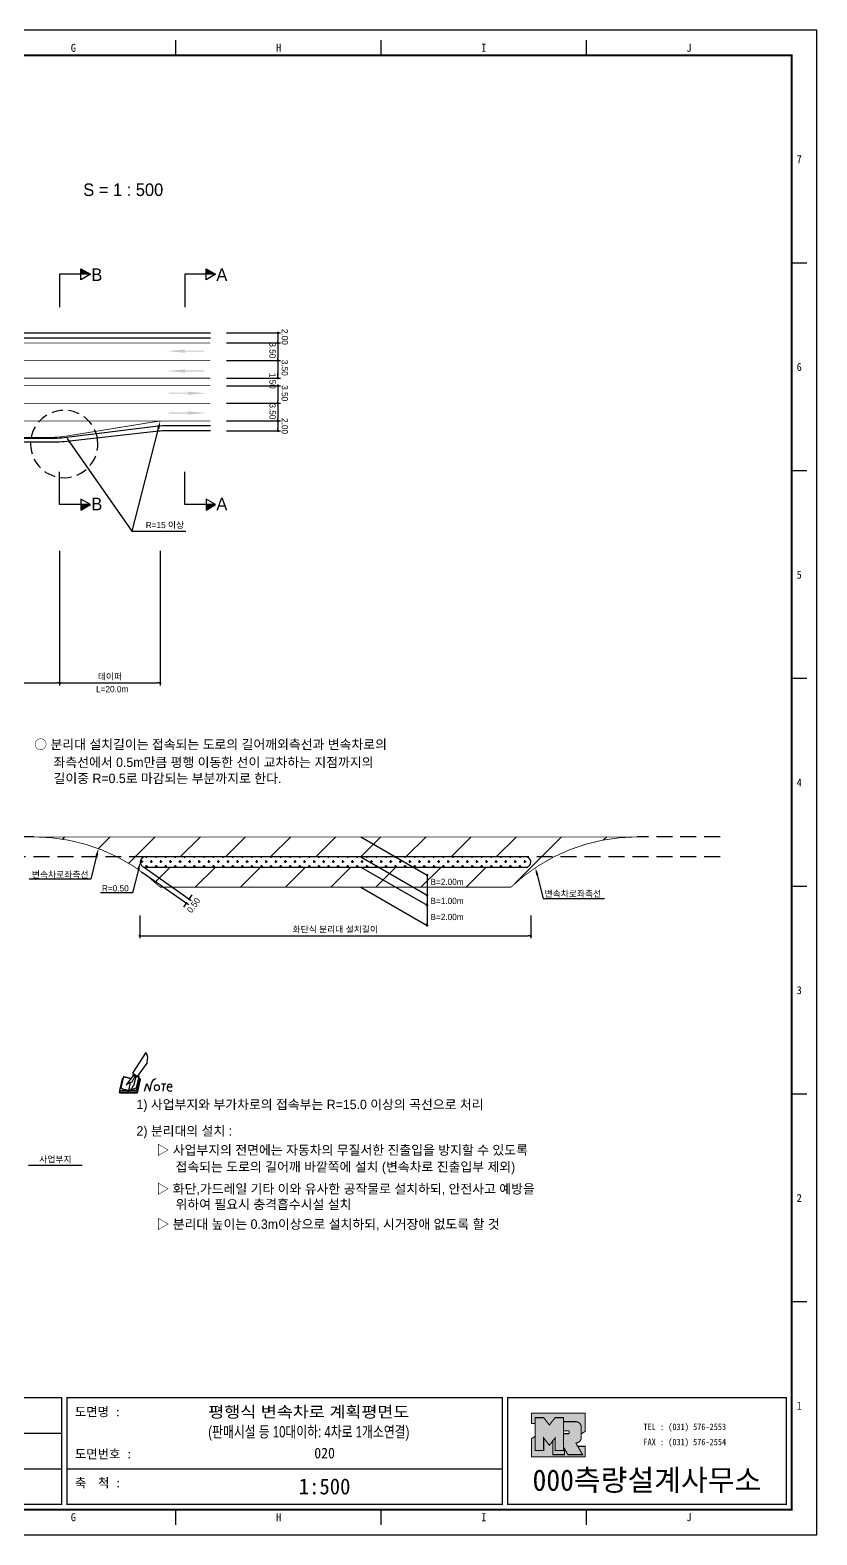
# Model space of a CAD drawing. Header units: millimetres. Extents: x 619 to 1042, y 4 to 303.
# Drawn here: x 885.8 to 1042.3, y 4 to 303.4 of the extents above; entities that cross this region are included whole.
import ezdxf
from ezdxf.enums import TextEntityAlignment as Align

# ---------------------------------------------------------------- set-up
doc = ezdxf.new("R2010")
doc.units = ezdxf.units.MM
doc.linetypes.add('HIDDEN', pattern=[9.525, 6.35, -3.175])
for name, color, linetype in [('CC-GSTR-0004', 4, 'Continuous'), ('CM-LANE-0030', 30, 'Continuous'), ('CZ-DIMT-0002', 7, 'Continuous'), ('CZ-LIN1-0007', 7, 'Continuous'), ('CZ-LIN2-0003', 3, 'Continuous'), ('CZ-LINE-0001', 7, 'Continuous'), ('CZ-TEXT-BOX0', 7, 'Continuous'), ('TITLE', 7, 'Continuous')]:
    doc.layers.add(name, color=color, linetype=linetype)
doc.styles.add('돋움', font='')
doc.styles.add('돋음체', font='')
doc.styles.get('돋움').set_extended_font_data('Dotum')
doc.styles.get('돋음체').set_extended_font_data('DotumChe')

# ---------------------------------------------------------------- blocks, each defined once
blk = doc.blocks.new('note')
for p, q in [((0.85, 3.5), (3.53, 7.57)), ((3.53, 7.57), (3.8, 6.64)), ((3.8, 6.64), (3.69, 5.72)), ((1, 3.1), (0.75, 2.77)), ((0.85, 3.5), (1.8, 2.79)), ((1, 3.4), (0.85, 3.21)), ((0.85, 3.21), (1.52, 2.71)), ((1.8, 2.79), (3.74, 5.46)), ((3.69, 5.72), (3.74, 5.46)), ((-1.24, 2.36), (-1.77, 0)), ((-1.77, 0), (1.77, 0)), ((-1.77, 0), (-1.77, -0.3)), ((-1.53, 0.52), (-1.55, 0.54)), ((-1.01, 2.9), (-1.53, 0.52)), ((-1.48, 0.48), (-1.53, 0.52)), ((-1.43, 0.44), (-1.48, 0.48)), ((-1.38, 0.41), (-1.43, 0.44)), ((-1.33, 0.4), (-1.38, 0.41)), ((-1.27, 0.37), (-1.33, 0.4)), ((-1.22, 0.35), (-1.27, 0.37)), ((-1.13, 2.36), (-1.24, 2.36)), ((-1.17, 0.33), (-1.22, 0.35)), ((-1.12, 0.32), (-1.17, 0.33)), ((-1.02, 0.25), (-1.12, 0.32)), ((-0.97, 0.22), (-1.02, 0.25)), ((-1, 2.9), (-1.01, 2.9)), ((-0.98, 2.85), (-1, 2.9)), ((-0.95, 2.8), (-0.98, 2.85)), ((-0.93, 0.21), (-0.97, 0.22)), ((-0.9, 2.75), (-0.95, 2.8)), ((-0.88, 0.19), (-0.93, 0.21)), ((-0.85, 2.72), (-0.9, 2.75)), ((-0.8, 0.18), (-0.88, 0.19)), ((-0.79, 2.69), (-0.85, 2.72)), ((-0.75, 0.17), (-0.8, 0.18)), ((-0.74, 2.68), (-0.79, 2.69)), ((-0.7, 0.16), (-0.75, 0.17)), ((-0.69, 2.65), (-0.74, 2.68)), ((-0.64, 0.15), (-0.7, 0.16)), ((-0.64, 2.65), (-0.69, 2.65)), ((-0.59, 2.63), (-0.64, 2.65)), ((-0.58, 0.14), (-0.64, 0.15)), ((-0.54, 2.62), (-0.59, 2.63)), ((-0.53, 0.13), (-0.58, 0.14)), ((-0.48, 2.61), (-0.54, 2.62)), ((-0.48, 0.12), (-0.53, 0.13)), ((-0.43, 2.61), (-0.48, 2.61)), ((-0.43, 0.11), (-0.48, 0.12)), ((0.75, 2.77), (-0.46, 1.16)), ((0.37, 2.24), (-0.46, 1.16)), ((-0.46, 1.16), (-0.08, 1.47)), ((-0.38, 2.59), (-0.43, 2.61)), ((-0.38, 0.08), (-0.43, 0.11)), ((-0.33, 2.59), (-0.38, 2.59)), ((-0.29, 0.06), (-0.38, 0.08)), ((-0.27, 2.58), (-0.33, 2.59)), ((-0.23, 0.05), (-0.29, 0.06)), ((-0.22, 2.57), (-0.27, 2.58)), ((-0.16, 0.04), (-0.23, 0.05)), ((-0.17, 2.56), (-0.22, 2.57)), ((-0.12, 2.55), (-0.17, 2.56)), ((-0.11, 0.03), (-0.16, 0.04)), ((-0.07, 2.53), (-0.12, 2.55)), ((-0.04, 0.02), (-0.11, 0.03)), ((-0.08, 1.47), (0.72, 1.75)), ((-0.01, 2.51), (-0.07, 2.53)), ((-0.05, -0.3), (-0.05, 0)), ((0, 0), (-0.04, 0.02)), ((0.04, 2.5), (-0.01, 2.51)), ((0.37, 1.63), (0, 0)), ((0, 0), (1.6, 0.53)), ((0, 0), (1.65, 0.18)), ((0, 0.01), (0.06, 0.04)), ((0, -0.3), (0, 0)), ((0.09, 2.48), (0.04, 2.5)), ((0.05, -0.3), (0.05, 0)), ((0.06, 0.04), (0.11, 0.07)), ((0.14, 2.48), (0.09, 2.48)), ((0.11, 0.07), (0.16, 0.09)), ((0.2, 2.47), (0.14, 2.48)), ((0.16, 0.09), (0.21, 0.12)), ((0.26, 2.43), (0.18, 2.46)), ((0.21, 0.12), (0.27, 0.14)), ((0.34, 2.4), (0.26, 2.43)), ((0.27, 0.14), (0.36, 0.19)), ((0.45, 2.37), (0.34, 2.4)), ((0.36, 0.19), (0.41, 0.22)), ((0.41, 0.22), (0.46, 0.27)), ((0.46, 0.27), (0.51, 0.3)), ((0.51, 0.3), (0.56, 0.34)), ((0.56, 0.34), (0.6, 0.4)), ((0.6, 0.4), (0.64, 0.45)), ((0.64, 0.45), (0.67, 0.51)), ((0.67, 0.51), (0.74, 0.58)), ((0.72, 1.75), (1.16, 2.53)), ((0.74, 0.58), (0.79, 0.63)), ((0.79, 0.63), (0.83, 0.68)), ((0.83, 0.68), (0.86, 0.73)), ((0.86, 0.73), (0.89, 0.79)), ((0.89, 0.84), (0.92, 0.89)), ((0.89, 0.79), (0.89, 0.84)), ((0.92, 0.89), (0.96, 0.95)), ((0.96, 0.95), (1.01, 0.97)), ((1.47, 2.74), (1.01, 0.97)), ((1.16, 2.53), (1.37, 2.82)), ((2.13, 2.84), (1.44, 2.63)), ((1.52, 2.71), (1.66, 2.9)), ((1.6, 0.53), (2.13, 2.84)), ((1.65, 0.18), (2.19, 2.48)), ((1.77, 0), (2.3, 2.36)), ((1.77, -0.3), (2.3, 2.07)), ((1.77, -0.38), (2.3, 1.99)), ((1.77, -0.44), (2.3, 1.93)), ((1.77, 0), (1.77, -0.3)), ((2.19, 2.48), (2.04, 2.47)), ((2.3, 2.36), (2.16, 2.36)), ((2.3, 2.36), (2.3, 2.07)), ((3.21, -0.08), (3.68, 1.4)), ((3.68, 1.4), (4.26, -0.14)), ((4.26, -0.14), (4.56, 1.44)), ((6.55, 1.34), (7.46, 1.34)), ((7.01, 1.34), (6.87, -0.11)), ((7.71, 0.77), (7.71, 0.55)), ((7.71, 0.77), (8.67, 0.77)), ((-1.77, -0.3), (1.77, -0.3)), ((-1.77, -0.43), (-1.77, -0.3)), ((-1.77, -0.37), (1.77, -0.37)), ((-1.77, -0.43), (1.77, -0.43))]:
    blk.add_line(p, q)
for centre, major_axis, start_param, end_param in [((0.4, 2.31), (0.0702, 0.0702), 3.283946, 6.425539), ((5.68, 1.23), (-0.806, 0.806), -0.591174, 0.597824), ((5.66, 0.58), (-0.378, 0.378), 3.926991, 10.210176), ((8.3, 0.49), (0.422, 0.422), 2.265602, 4.634911), ((8.19, 0.77), (-0.342, 0.342), 3.926991, 7.068583)]:
    blk.add_ellipse(centre, major_axis=major_axis, ratio=1, start_param=start_param, end_param=end_param)
blk = doc.blocks.new('_Dot')
at = {"color": 0, "linetype": 'ByBlock', "lineweight": -2}
blk.add_line((-0.5, 0), (-1, 0), dxfattribs=at)
at = {"color": 0, "linetype": 'ByBlock', "const_width": 0.5}
blk.add_lwpolyline([(-0.25, 0, 1), (0.25, 0, 1)], format="xyb", close=True, dxfattribs=at)

msp = doc.modelspace()

# ---------------------------------------------------------------- hatches: boundary and pattern name
at = {"layer": 'CM-LANE-0030'}
h = msp.add_hatch(dxfattribs=at)
h.set_pattern_fill('ANSI31', color=256, scale=2, style=0)
h.set_pattern_definition([(45, (-393.369, 598.9865), (-4.490128, 4.490128), [])])
h.paths.add_polyline_path([(981.42, 132.88, -0.191871), (1006.52, 142.88), (886.52, 142.88, -0.191871), (911.62, 132.88)])
h.paths.add_polyline_path([(908.34, 136.88, 0.002096), (908.08, 137.06, -0.732581), (908.66, 138.88), (984.39, 138.88, -0.732581), (984.96, 137.06, 0.002096), (984.7, 136.88)], flags=16)
at = {"layer": 'CZ-LIN1-0007'}
for points in [[(916.56, 239.84), (916.56, 239.63), (920.39, 239.63), (920.39, 239.41), (916.56, 239.41), (916.56, 239.2), (912.91, 239.52)], [(916.56, 235.88), (916.56, 235.67), (920.39, 235.67), (920.39, 235.46), (916.56, 235.45), (916.56, 235.24), (912.91, 235.56)], [(917.17, 231.47), (917.17, 231.25), (913.34, 231.25), (913.34, 231.04), (917.17, 231.04), (917.17, 230.82), (920.82, 231.14)], [(917.17, 227.53), (917.17, 227.32), (913.34, 227.32), (913.34, 227.1), (917.17, 227.1), (917.17, 226.89), (920.82, 227.21)]]:
    msp.add_hatch(color=256, dxfattribs=at).paths.add_polyline_path(points)
at = {"layer": 'CZ-LIN2-0003'}
h = msp.add_hatch(dxfattribs=at)
h.set_pattern_fill('CROSS', color=256, scale=0.15, style=0)
h.set_pattern_definition([(0, (-393.3689, 598.9865), (0.9525, 0.9525), [0.47625, -1.42875]), (90, (-393.1307, 598.7484), (-0.9525, 0.9525), [0.47625, -1.42875])])
h.paths.add_polyline_path([(908.66, 138.88, 0.732581), (908.08, 137.06, -0.002096), (908.34, 136.88), (984.7, 136.88, -0.002096), (984.96, 137.06, 0.732581), (984.39, 138.88)])
at = {"layer": 'CZ-LINE-0001'}
for points in [[(895.87, 255.91), (895.87, 254.81), (897.77, 254.81)], [(920.75, 255.91), (920.75, 254.81), (922.65, 254.81)], [(897.77, 208.98), (895.87, 208.98), (895.87, 207.88)], [(922.65, 208.98), (920.75, 208.98), (920.75, 207.88)]]:
    msp.add_hatch(color=256, dxfattribs=at).paths.add_polyline_path(points)
at = {"layer": 'TITLE', "ltscale": 150}
h = msp.add_hatch(color=8, dxfattribs=at)
edge = h.paths.add_edge_path()
edge.add_line((996.2, 28.24), (985.53, 28.24))
edge.add_line((985.53, 28.24), (985.53, 26.16))
edge.add_line((985.53, 26.16), (986.24, 26.16))
edge.add_line((986.24, 26.16), (986.24, 27.34))
edge.add_line((986.24, 27.34), (987.93, 27.34))
edge.add_line((987.93, 27.34), (989.06, 25.88))
edge.add_line((989.06, 25.88), (990.19, 27.34))
edge.add_line((990.19, 27.34), (991.88, 27.34))
edge.add_line((991.88, 27.34), (991.88, 26.54))
edge.add_line((991.88, 26.54), (994.32, 26.54))
edge.add_arc((994.32, 25.47), 1.07, 0, 90, ccw=False)
edge.add_line((995.39, 25.47), (995.39, 24.1))
edge.add_line((995.39, 24.1), (996.2, 24.61))
edge.add_line((996.2, 24.61), (996.2, 28.24))
h.paths.add_polyline_path([(989.74, 22.72), (989.06, 21.84), (987.93, 23.29), (987.93, 20.78), (986.24, 20.78), (986.24, 23.63), (985.53, 23.19), (985.53, 19.55), (996.2, 19.55), (996.2, 21.63), (994.7, 21.63), (995.66, 19.98), (992.75, 19.98), (992.05, 21.19), (992.05, 19.98), (989.74, 19.98)])
msp.add_hatch(color=5, dxfattribs=at).paths.add_polyline_path([(991.88, 27.34), (990.19, 27.34), (989.06, 25.88), (987.93, 27.34), (986.24, 27.34), (986.24, 20.78), (987.93, 20.78), (987.93, 23.29), (989.06, 21.84), (990.19, 23.29), (990.19, 20.78), (991.88, 20.78)])
h = msp.add_hatch(color=161, dxfattribs=at)
edge = h.paths.add_edge_path()
edge.add_arc((994.32, 25.47), 1.07, 360, 450)
edge.add_line((994.32, 26.54), (991.88, 26.54))
edge.add_line((991.88, 26.54), (991.88, 24.69))
edge.add_line((991.88, 24.69), (992.88, 24.69))
edge.add_arc((992.88, 24.57), 0.113, 0, 90, ccw=False)
edge.add_line((992.99, 24.57), (992.99, 24.26))
edge.add_arc((992.88, 24.26), 0.113, 270, 360, ccw=False)
edge.add_line((992.88, 24.15), (991.88, 24.15))
edge.add_line((991.88, 24.15), (991.88, 20.78))
edge.add_line((991.88, 20.78), (990.19, 20.78))
edge.add_line((990.19, 20.78), (990.19, 23.29))
edge.add_line((990.19, 23.29), (989.74, 22.72))
edge.add_line((989.74, 22.72), (989.74, 19.98))
edge.add_line((989.74, 19.98), (992.05, 19.98))
edge.add_line((992.05, 19.98), (992.05, 21.19))
edge.add_line((992.05, 21.19), (992.75, 19.98))
edge.add_line((992.75, 19.98), (995.66, 19.98))
edge.add_line((995.66, 19.98), (994.32, 22.3))
edge.add_arc((994.32, 23.37), 1.07, 270, 360)
edge.add_line((995.39, 23.37), (995.39, 25.47))

# ---------------------------------------------------------------- linework, layer by layer
at = {"color": 0, "linetype": 'ByBlock', "lineweight": -2}
for p, q in [((935.05, 242.89), (935.05, 242.64)), ((935.05, 241.39), (935.05, 241.64)), ((935.05, 240.89), (935.05, 240.64)), ((935.05, 237.89), (935.05, 238.14)), ((935.05, 237.39), (935.05, 237.14)), ((935.05, 234.39), (935.05, 234.64)), ((935.05, 234.39), (935.05, 234.64)), ((935.05, 232.39), (935.05, 232.14)), ((935.05, 232.39), (935.05, 232.14)), ((935.05, 229.39), (935.05, 229.64)), ((935.05, 228.89), (935.05, 228.64)), ((935.05, 225.89), (935.05, 226.14)), ((935.05, 225.39), (935.05, 225.14)), ((935.05, 223.89), (935.05, 224.14)), ((964.72, 135.03), (964.72, 134.78)), ((916.68, 129.49), (916.54, 129.28)), ((917.55, 130.72), (917.69, 130.92)), ((964.72, 131.03), (964.72, 130.78)), ((964.72, 129.53), (964.72, 129.78)), ((964.72, 125.53), (964.72, 125.78))]:
    msp.add_line(p, q, dxfattribs=at)
at = {"color": 0, "linetype": 'ByBlock', "const_width": 0.25}
for points in [[(935.05, 243.02, 1), (935.05, 243.27, 1)], [(935.05, 241.27, 1), (935.05, 241.02, 1)], [(935.05, 241.02, 1), (935.05, 241.27, 1)], [(935.05, 237.77, 1), (935.05, 237.52, 1)], [(935.05, 237.52, 1), (935.05, 237.77, 1)], [(935.05, 234.27, 1), (935.05, 234.02, 1)], [(935.05, 234.27, 1), (935.05, 234.02, 1)], [(935.05, 232.52, 1), (935.05, 232.77, 1)], [(935.05, 232.52, 1), (935.05, 232.77, 1)], [(935.05, 229.27, 1), (935.05, 229.02, 1)], [(935.05, 229.02, 1), (935.05, 229.27, 1)], [(935.05, 225.52, 1), (935.05, 225.77, 1)], [(935.05, 225.77, 1), (935.05, 225.52, 1)], [(935.05, 223.77, 1), (935.05, 223.52, 1)], [(964.72, 135.15, 1), (964.72, 135.4, 1)], [(916.76, 129.59, 1), (916.9, 129.8, 1)], [(917.47, 130.61, 1), (917.33, 130.41, 1)], [(964.72, 131.15, 1), (964.72, 131.4, 1)], [(964.72, 129.4, 1), (964.72, 129.15, 1)], [(964.72, 125.4, 1), (964.72, 125.15, 1)]]:
    msp.add_lwpolyline(points, format="xyb", close=True, dxfattribs=at)
at = {"layer": 'CC-GSTR-0004'}
for p, q in [((751.63, 243.14), (921.63, 243.14)), ((751.63, 242.14), (921.63, 242.14))]:
    msp.add_line(p, q, dxfattribs=at)
for points in [[(921.63, 224.64), (912.56, 224.64, 0.031099), (910.7, 224.53), (892.56, 222.26, -0.031099), (890.7, 222.14), (851.63, 222.14, 0.414214), (836.88, 207.39)], [(921.63, 223.64), (912.47, 223.64, 0.028015), (910.8, 223.55), (910.8, 223.55), (892.47, 221.49, -0.028015), (890.79, 221.39), (851.63, 221.39, 0.414214), (837.63, 207.39)]]:
    msp.add_lwpolyline(points, format="xyb", dxfattribs=at)
at = {"layer": 'CM-LANE-0030', "const_width": 0.15}
for points in [[(751.63, 234.14), (921.63, 234.14)], [(751.63, 232.64), (921.63, 232.64)]]:
    msp.add_lwpolyline(points, dxfattribs=at)
msp.add_lwpolyline([(886.52, 142.88), (1006.52, 142.88, 0.191871), (981.42, 132.88), (911.62, 132.88, 0.191871)], format="xyb", close=True, dxfattribs=at)
at = {"layer": 'CZ-LIN1-0007', "const_width": 0.15}
msp.add_lwpolyline([(751.63, 241.14), (921.63, 241.14)], dxfattribs=at)
at = {"layer": 'CZ-LIN1-0007', "linetype": 'HIDDEN', "const_width": 0.15}
for points in [[(751.63, 237.64), (921.63, 237.64)], [(751.63, 229.14), (921.63, 229.14)], [(912.84, 225.64), (882.24, 225.64)]]:
    msp.add_lwpolyline(points, dxfattribs=at)
at = {"layer": 'CZ-LIN1-0007', "const_width": 0.15}
msp.add_lwpolyline([(921.63, 225.64), (912.84, 225.64, 0.040295), (910.44, 225.45), (892.83, 222.59), (892.83, 222.59, -0.040295), (890.42, 222.39), (851.63, 222.39, 0.414214), (836.63, 207.39)], format="xyb", dxfattribs=at)
at = {"layer": 'CZ-LIN2-0003'}
msp.add_lwpolyline([(984.7, 136.88, -0.002096), (984.96, 137.06, 0.732581), (984.39, 138.88), (908.66, 138.88, 0.732581), (908.08, 137.06, -0.002096), (908.34, 136.88)], format="xyb", close=True, dxfattribs=at)
at = {"layer": 'CZ-LINE-0001'}
for p, q in [((897.77, 254.81), (891.63, 254.81)), ((891.63, 254.81), (891.63, 248.27)), ((895.87, 253.71), (895.87, 255.91)), ((895.87, 255.91), (897.77, 254.81)), ((897.77, 254.81), (895.87, 253.71)), ((922.65, 254.81), (916.51, 254.81)), ((916.51, 254.81), (916.51, 248.27)), ((920.75, 253.71), (920.75, 255.91)), ((920.75, 255.91), (922.65, 254.81)), ((922.65, 254.81), (920.75, 253.71)), ((924.82, 243.14), (935.55, 243.14)), ((935.05, 242.64), (935.05, 241.64)), ((924.82, 241.14), (935.55, 241.14)), ((924.82, 241.14), (935.55, 241.14)), ((935.05, 240.64), (935.05, 238.14)), ((924.82, 237.64), (935.55, 237.64)), ((924.82, 237.64), (935.55, 237.64)), ((935.05, 237.14), (935.05, 234.64)), ((924.82, 234.14), (935.55, 234.14)), ((924.82, 234.14), (935.55, 234.14)), ((935.05, 234.64), (935.05, 235.14)), ((924.82, 232.64), (935.55, 232.64)), ((924.82, 232.64), (935.55, 232.64)), ((935.05, 232.14), (935.05, 229.64)), ((935.05, 232.14), (935.05, 231.64)), ((924.82, 229.14), (935.55, 229.14)), ((924.82, 229.14), (935.55, 229.14)), ((935.05, 228.64), (935.05, 226.14)), ((924.82, 225.64), (935.55, 225.64)), ((924.82, 225.64), (935.55, 225.64)), ((935.05, 225.14), (935.05, 224.14)), ((924.82, 223.64), (935.55, 223.64)), ((891.63, 208.98), (891.63, 215.52)), ((916.51, 208.98), (916.51, 215.52)), ((897.77, 208.98), (895.87, 210.08)), ((895.87, 210.08), (895.87, 207.88)), ((922.65, 208.98), (920.75, 210.08)), ((920.75, 210.08), (920.75, 207.88)), ((897.77, 208.98), (891.63, 208.98)), ((895.87, 207.88), (897.77, 208.98)), ((922.65, 208.98), (916.51, 208.98)), ((920.75, 207.88), (922.65, 208.98)), ((905.98, 203.67), (916.76, 203.67)), ((891.63, 199.78), (891.63, 173.01)), ((891.63, 199.78), (891.63, 173.01)), ((911.63, 199.78), (911.63, 173.01)), ((852.13, 173.51), (891.13, 173.51)), ((892.13, 173.51), (911.13, 173.51)), ((951.56, 142.88), (964.72, 135.28)), ((951.56, 138.88), (964.72, 131.28)), ((907.92, 135.96), (917.24, 129.41)), ((908.49, 136.77), (917.81, 130.22)), ((951.56, 136.88), (964.72, 129.28)), ((964.72, 135.28), (964.72, 125.28)), ((951.56, 132.88), (964.72, 125.28)), ((916.54, 129.28), (916.25, 128.88)), ((917.69, 130.92), (917.98, 131.33)), ((907.6, 127.26), (907.6, 122.72)), ((985.34, 127.26), (985.34, 122.72)), ((908.1, 123.22), (984.84, 123.22)), ((885.41, 77.57), (896.13, 77.57))]:
    msp.add_line(p, q, dxfattribs=at)
at = {"layer": 'CZ-LINE-0001', "linetype": 'HIDDEN', "ltscale": 0.35}
msp.add_line((899.19, 221.83), (899.19, 221.83), dxfattribs=at)
at = {"layer": 'CZ-LINE-0001', "linetype": 'HIDDEN', "ltscale": 0.5}
for p, q in [((886.52, 142.88), (870, 142.88)), ((1023.05, 142.88), (1006.52, 142.88)), ((908.66, 138.88), (870, 138.88)), ((1023.05, 138.88), (984.39, 138.88))]:
    msp.add_line(p, q, dxfattribs=at)
at = {"layer": 'CZ-LINE-0001'}
for points in [[(911.26, 224.14), (905.98, 203.67)], [(893.68, 221.36), (905.98, 203.67)], [(898.98, 139.1), (897.81, 134.44), (885.58, 134.44)], [(907.29, 136.38), (906.12, 131.72), (899.77, 131.72)]]:
    msp.add_lwpolyline(points, dxfattribs=at)
at = {"layer": 'CZ-LINE-0001', "extrusion": (0, 0, -1)}
msp.add_lwpolyline([(-986.65, 135.3), (-987.82, 130.63), (-1000.05, 130.63)], dxfattribs=at)
at = {"layer": 'CZ-LINE-0001', "linetype": 'HIDDEN', "ltscale": 0.35}
msp.add_arc((892.54, 221.04), 6.7, 6.7667, 6.749, dxfattribs=at)
at = {"layer": 'CZ-LINE-0001'}
for points in [[(911.02, 224.2), (911.64, 225.59), (911.5, 224.08)], [(893.48, 221.21), (892.83, 222.59), (893.89, 221.5)], [(898.74, 139.16), (899.35, 140.56), (899.22, 139.04)], [(907.05, 136.44), (907.66, 137.84), (907.53, 136.32)]]:
    msp.add_solid(points, dxfattribs=at)
at = {"layer": 'CZ-LINE-0001', "extrusion": (0, 0, -1)}
msp.add_solid([(-986.89, 135.36), (-986.28, 136.75), (-986.41, 135.24)], dxfattribs=at)
at = {"layer": 'TITLE', "color": 7, "linetype": 'Continuous'}
for p, q in [((914.77, 298.35), (914.77, 301.37)), ((955.6, 298.35), (955.6, 301.37)), ((996.42, 298.35), (996.42, 301.37)), ((1040.27, 257.02), (1037.25, 257.02)), ((1040.27, 215.69), (1037.25, 215.69)), ((1040.27, 174.36), (1037.25, 174.36)), ((1040.27, 133.03), (1037.25, 133.03)), ((1040.27, 91.7), (1037.25, 91.7)), ((1040.27, 50.37), (1037.25, 50.37)), ((914.77, 6.02), (914.77, 9.05)), ((955.6, 6.02), (955.6, 9.05)), ((996.42, 6.02), (996.42, 9.05))]:
    msp.add_line(p, q, dxfattribs=at)
at = {"layer": 'TITLE', "ltscale": 150}
for p, q in [((805.4, 24.25), (892.01, 24.25)), ((805.4, 17.18), (892.01, 17.18)), ((893.08, 17.18), (979.69, 17.18))]:
    msp.add_line(p, q, dxfattribs=at)
at = {"layer": 'TITLE'}
msp.add_line((1037.36, 9.05), (628.5, 9.05), dxfattribs=at)
msp.add_lwpolyline([(618.92, 4.01), (1042.28, 4.01), (1042.28, 303.39), (618.92, 303.39)], close=True, dxfattribs=at)
at = {"layer": 'TITLE', "linetype": 'Continuous', "const_width": 0.403}
msp.add_lwpolyline([(629, 9.05), (629, 298.35), (1037.25, 298.35), (1037.25, 9.05)], close=True, dxfattribs=at)
at = {"layer": 'TITLE', "ltscale": 150}
for points, const_width in [([(892.01, 10.11), (805.4, 10.11), (805.4, 31.33), (892.01, 31.33)], 0.265), ([(893.08, 31.33), (979.69, 31.33), (979.69, 10.11), (893.08, 10.11)], 0.265), ([(1036.19, 31.33), (1036.19, 10.11), (980.75, 10.11), (980.75, 31.33), (1036.19, 31.33)], 0.265), ([(991.88, 27.34), (990.19, 27.34), (989.06, 25.88), (987.93, 27.34), (986.24, 27.34), (986.24, 20.78), (987.93, 20.78), (987.93, 23.29), (989.06, 21.84), (990.19, 23.29), (990.19, 20.78), (991.88, 20.78)], 0.212), ([(989.74, 22.72), (989.06, 21.84), (987.93, 23.29), (987.93, 20.78), (986.24, 20.78), (986.24, 23.63), (985.53, 23.19), (985.53, 19.55), (996.2, 19.55), (996.2, 21.63), (994.7, 21.63), (995.66, 19.98), (992.75, 19.98), (992.05, 21.19), (992.05, 19.98), (989.74, 19.98)], 0.212)]:
    msp.add_lwpolyline(points, close=True, dxfattribs=dict(at, const_width=const_width))
at = {"layer": 'TITLE', "ltscale": 150, "const_width": 0.212}
for points in [[(996.2, 28.24), (985.53, 28.24), (985.53, 26.16), (986.24, 26.16), (986.24, 27.34), (987.93, 27.34), (989.06, 25.88), (990.19, 27.34), (991.88, 27.34), (991.88, 26.54), (994.32, 26.54, -0.414214), (995.39, 25.47), (995.39, 24.1), (996.2, 24.61)], [(995.39, 25.47, 0.414214), (994.32, 26.54), (991.88, 26.54), (991.88, 24.69), (992.88, 24.69, -0.414214), (992.99, 24.57), (992.99, 24.26, -0.414214), (992.88, 24.15), (991.88, 24.15), (991.88, 20.78), (990.19, 20.78), (990.19, 23.29), (989.74, 22.72), (989.74, 19.98), (992.05, 19.98), (992.05, 21.19), (992.75, 19.98), (995.66, 19.98), (994.32, 22.3, 0.414214), (995.39, 23.37)]]:
    msp.add_lwpolyline(points, format="xyb", close=True, dxfattribs=at)

# ---------------------------------------------------------------- block references
at = {"layer": 'CZ-LINE-0001', "xscale": 0.5, "yscale": 0.5, "zscale": 0.5}
for p in [(891.63, 173.51), (911.63, 173.51), (985.34, 123.22)]:
    msp.add_blockref('_Dot', p, dxfattribs=at)
at = {"layer": 'CZ-LINE-0001', "xscale": 0.5, "yscale": 0.5, "zscale": 0.5, "rotation": 180}
for p in [(891.63, 173.51), (907.6, 123.22)]:
    msp.add_blockref('_Dot', p, dxfattribs=at)
at = {"layer": 'CZ-TEXT-BOX0'}
msp.add_blockref('note', (905.32, 92.4), dxfattribs=at)

# ---------------------------------------------------------------- texts
at = {"layer": 'CZ-DIMT-0002', "style": '돋움'}
for s, height, p in [('B', 2.5, (899.03, 254.73)), ('A', 2.5, (923.9, 254.73)), ('B', 2.5, (899.03, 209.11)), ('A', 2.5, (923.9, 209.11)), ('R=15 이상', 1.25, (912.58, 204.93)), ('L=20.0m', 1.25, (902.09, 172.28))]:
    msp.add_text(s, height=height, dxfattribs=at).set_placement(p, align=Align.MIDDLE_CENTER)
for s, p in [('2.00', (935.8, 243.95)), ('3.50', (933.37, 241.26)), ('3.50', (935.8, 237.79)), ('1.50', (933.37, 235.21)), ('3.50', (935.8, 232.73)), ('3.50', (933.37, 229.12)), ('2.00', (935.8, 226.2))]:
    msp.add_text(s, height=1.25, rotation=270, dxfattribs=at).set_placement(p)
for s, p in [('○ 분리대 설치길이는 접속되는 도로의 길어깨외측선과 변속차로의', (886.57, 161.28)), ('좌측선에서 0.5m만큼 평행 이동한 선이 교차하는 지점까지의', (890.42, 157.72)), ('길이중 R=0.5로 마감되는 부분까지로 한다.', (890.42, 154.52)), ('1) 사업부지와 부가차로의 접속부는 R=15.0 이상의 곡선으로 처리', (906.92, 89.65)), ('2) 분리대의 설치 :', (906.92, 84.38)), ('▷ 사업부지의 전면에는 자동차의 무질서한 진출입을 방지할 수 있도록', (910.9, 80.58)), ('접속되는 도로의 길어깨 바깥쪽에 설치 (변속차로 진출입부 제외)', (914.69, 77.25)), ('▷ 화단,가드레일 기타 이와 유사한 공작물로 설치하되, 안전사고 예방을', (910.9, 72.85)), ('위하여 필요시 충격흡수시설 설치', (914.69, 69.78)), ('▷ 분리대 높이는 0.3m이상으로 설치하되, 시거장애 없도록 할 것', (910.9, 65.84))]:
    msp.add_text(s, height=1.875, dxfattribs=at).set_placement(p, align=Align.MIDDLE_LEFT)
for s, p in [('변속차로좌측선', (886.11, 134.75)), ('R=0.50', (900.05, 132.03)), ('B=2.00m', (965.41, 133.3)), ('변속차로좌측선', (988.1, 130.95)), ('B=1.00m', (965.41, 129.51)), ('B=2.00m', (965.41, 126.32)), ('사업부지', (887.57, 78.1))]:
    msp.add_text(s, height=1.25, dxfattribs=at).set_placement(p)
at = {"layer": 'CZ-DIMT-0002', "insert": (918.29, 129.27), "char_height": 1.25, "attachment_point": 5, "rotation": 54.9032, "style": '돋움'}
msp.add_mtext('\\A1;0.50', dxfattribs=at)
at = {"layer": 'CZ-LINE-0001', "char_height": 1.25, "attachment_point": 5, "style": '돋움'}
for s, insert in [('\\A1;테이퍼', (901.63, 174.7)), ('\\A1;화단식 분리대 설치길이', (946.47, 124.41))]:
    msp.add_mtext(s, dxfattribs=dict(at, insert=insert))
at = {"layer": 'TITLE', "color": 3, "linetype": 'Continuous', "style": '돋음체'}
for s, p in [('G', (894.36, 299.86)), ('H', (935.19, 299.86)), ('I', (976.01, 299.86)), ('J', (1016.84, 299.86)), ('7', (1038.76, 277.69)), ('6', (1038.76, 236.36)), ('5', (1038.76, 195.03)), ('4', (1038.76, 153.7)), ('3', (1038.76, 112.37)), ('2', (1038.76, 71.04)), ('1', (1038.76, 29.72)), ('G', (894.36, 7.53)), ('H', (935.19, 7.53)), ('I', (976.01, 7.53)), ('J', (1016.84, 7.53))]:
    msp.add_text(s, height=1.59, dxfattribs=at).set_placement(p, align=Align.MIDDLE)
at = {"layer": 'TITLE', "style": '돋움'}
msp.add_text('S = 1 : 500', height=2.5, dxfattribs=at).set_placement((896.33, 271.63), align=Align.MIDDLE_LEFT)
at = {"layer": 'TITLE', "style": '돋음체'}
for s, p in [('도면명 :', (894.67, 27.61)), ('도면번호 :', (894.67, 19.22)), ('축  척 :', (894.67, 13.47))]:
    msp.add_text(s, height=1.804, dxfattribs=at).set_placement(p)
at = {"layer": 'TITLE', "style": '돋움'}
for s, width, p, p2 in [('평행식 변속차로 계획평면도', 1.010039, (921.2, 27.36), (961.2, 27.36)), ('(판매시설 등 10대이하: 4차로 1개소연결)', 0.682123, (921.2, 23.41), (961.2, 23.41))]:
    msp.add_text(s, height=2.25, dxfattribs=dict(at, width=width)).set_placement(p, p2, align=Align.FIT)
at = {"layer": 'TITLE', "color": 180, "style": '돋음체'}
for s, p in [('TEL : (031) 576-2553', (1007.77, 24.88)), ('FAX : (031) 576-2554', (1007.77, 21.86))]:
    msp.add_text(s, height=1.2733, dxfattribs=at).set_placement(p)
at = {"layer": 'TITLE', "linetype": 'Continuous', "style": '돋음체'}
for s, height, p in [('020', 2.122, (944.34, 20.28)), ('1:500', 3.183, (944.34, 13.64))]:
    msp.add_text(s, height=height, dxfattribs=at).set_placement(p, align=Align.MIDDLE)
at = {"layer": 'TITLE', "color": 180, "style": '돋음체'}
msp.add_text('000측량설계사무소', height=4.244, dxfattribs=at).set_placement((1008.47, 12.79), align=Align.CENTER)

doc.saveas('drawing.dxf')
